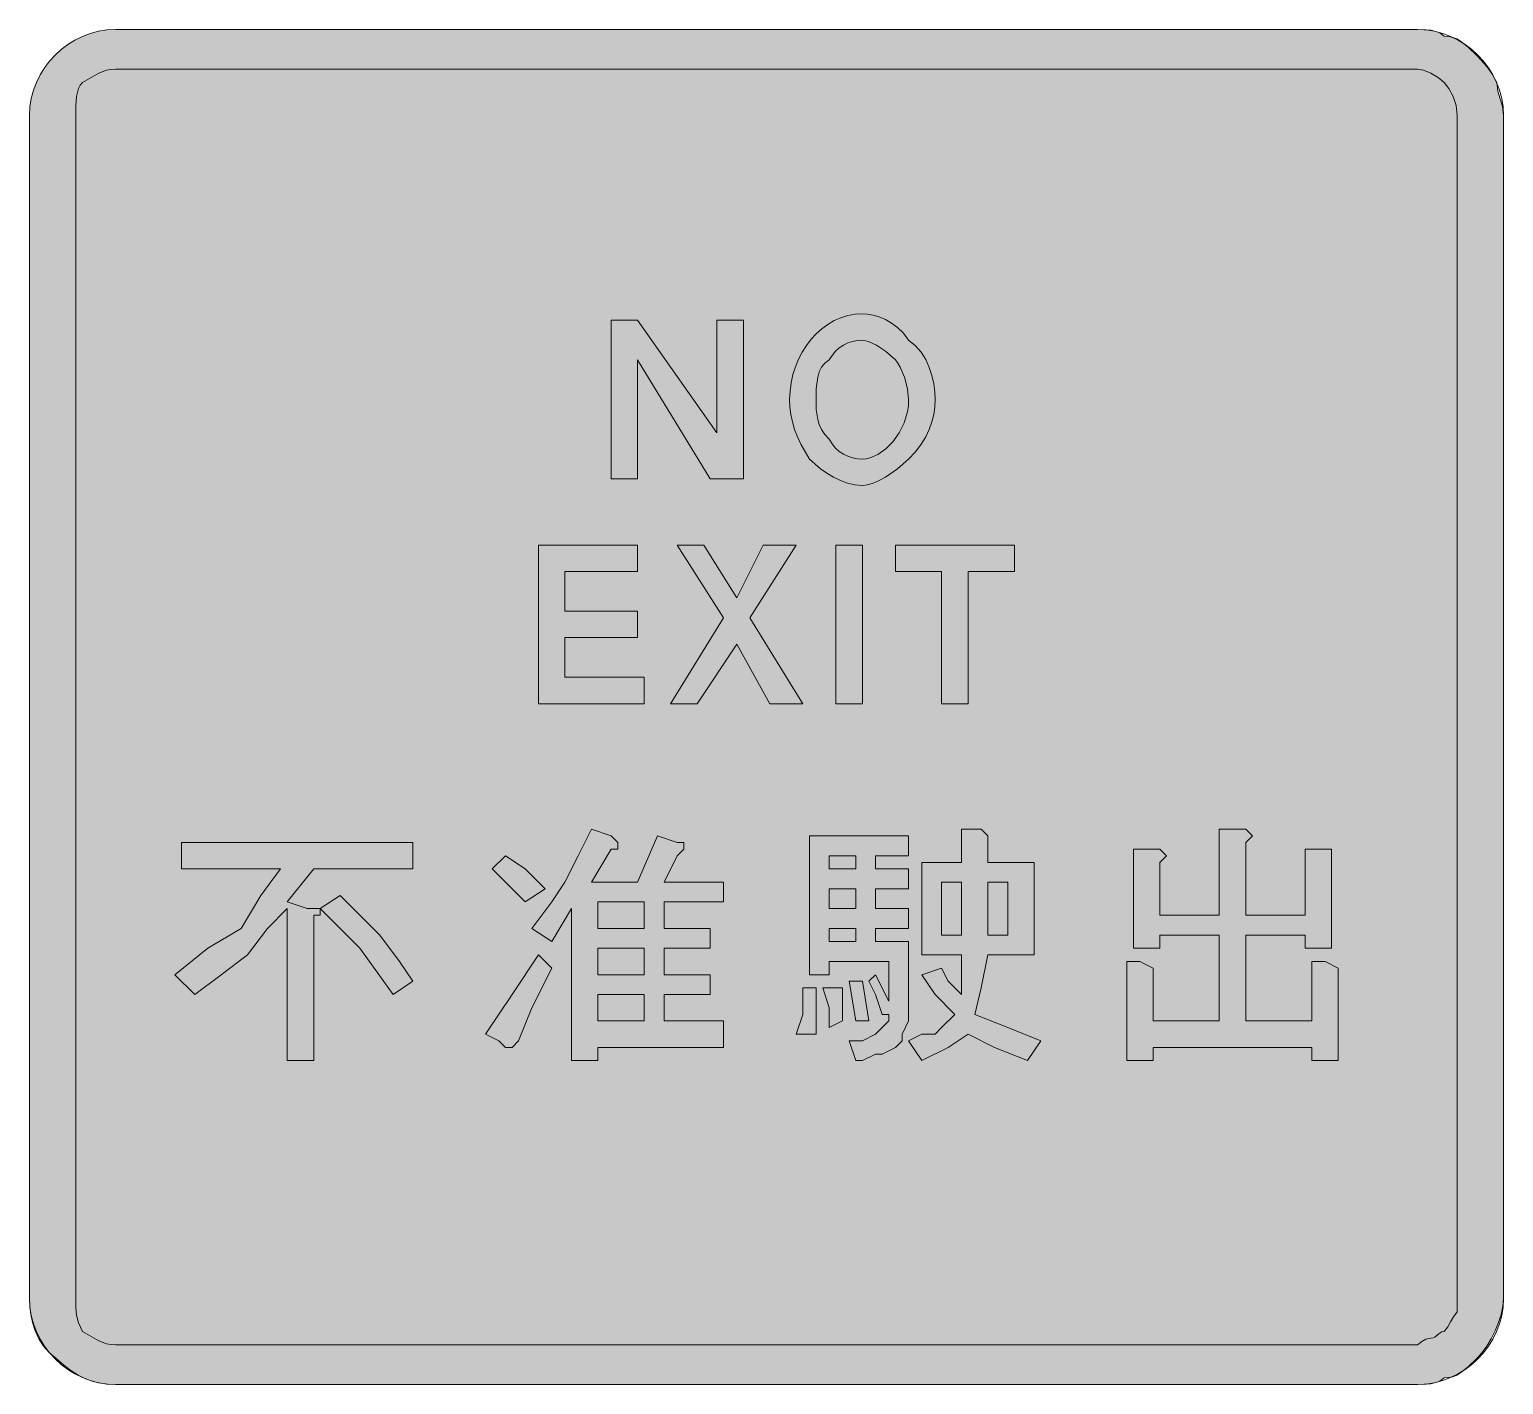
# Model space of a CAD drawing. Header units: metres. Extents: x 151 to 418, y 12 to 258.
import ezdxf

# ---------------------------------------------------------------- set-up
doc = ezdxf.new("R2010")
doc.units = ezdxf.units.M
for name, color, linetype, true_color in [('FILL_BLUE_0000FF', 7, 'Continuous', 0x0000ff), ('FILL_WHITE_FFFFFF', 7, 'Continuous', 0xffffff), ('STROKE_BLUE_0000FF', 7, 'Continuous', 0x0000ff)]:
    doc.layers.add(name, color=color, linetype=linetype, true_color=true_color)

msp = doc.modelspace()

# ---------------------------------------------------------------- hatches: boundary and pattern name
at = {"layer": 'FILL_BLUE_0000FF', "true_color": 0x0000ff}
h = msp.add_hatch(color=7, dxfattribs=at)
h.dxf.hatch_style = 1
h.paths.add_polyline_path([(402.69, 250.8), (403.78, 250.59), (405.09, 250.05), (406.4, 249.28), (407.49, 248.4), (408.37, 247.29), (409.14, 245.85), (409.68, 244.18), (409.89, 242.4), (409.89, 27.6), (409.89, 25.2), (409.18, 24.3), (408.69, 23.4), (408.2, 22.5), (407.49, 21.6), (407.09, 21.55), (406.78, 21.41), (406.29, 21), (405.8, 20.59), (405.49, 20.45), (405.09, 20.4), (404.21, 20.21), (403.44, 19.8), (402.69, 19.2), (166.29, 19.2), (165.44, 19.25), (164.68, 19.41), (163.29, 19.95), (160.29, 21.6), (159.6, 23.21), (159.24, 24.6), (159.11, 25.99), (159.09, 27.6), (159.09, 242.4), (159.11, 244.18), (159.24, 245.85), (159.6, 247.29), (159.89, 247.9), (160.29, 248.4), (163.29, 250.05), (164.68, 250.59), (165.44, 250.75), (166.29, 250.8), (402.69, 250.8)])
at = {"layer": 'FILL_WHITE_FFFFFF', "true_color": 0xffffff}
h = msp.add_hatch(color=7, dxfattribs=at)
h.dxf.hatch_style = 1
h.paths.add_polyline_path([(402.69, 258), (405.09, 257.85), (406.4, 257.49), (406.99, 257.2), (407.49, 256.8), (408.34, 256.74), (409.1, 256.57), (409.81, 256.29), (410.49, 255.9), (411.88, 254.77), (413.49, 253.2), (415.29, 251.25), (416.19, 249.99), (417.09, 248.4), (417.28, 246.79), (417.69, 245.4), (418.1, 244.01), (418.29, 242.4), (418.29, 27.6), (418.18, 26.2), (417.88, 24.73), (417.4, 23.23), (416.79, 21.75), (416.06, 20.32), (415.25, 18.99), (414.39, 17.81), (413.49, 16.8), (411.88, 15.22), (410.49, 14.1), (409.81, 13.71), (409.1, 13.42), (408.34, 13.26), (407.49, 13.2), (406.99, 12.8), (406.4, 12.51), (405.09, 12.15), (402.69, 12), (166.29, 12), (164.94, 12.06), (163.59, 12.24), (162.24, 12.57), (160.89, 13.05), (159.54, 13.7), (158.19, 14.53), (156.84, 15.56), (155.49, 16.8), (154.25, 17.81), (153.22, 18.99), (152.39, 20.32), (151.74, 21.75), (151.26, 23.23), (150.93, 24.73), (150.75, 26.2), (150.69, 27.6), (150.69, 242.4), (150.77, 243.96), (151.02, 245.48), (151.41, 246.96), (151.95, 248.38), (152.62, 249.74), (153.41, 251.03), (154.32, 252.23), (155.34, 253.35), (156.46, 254.37), (157.66, 255.28), (158.95, 256.07), (160.31, 256.74), (161.73, 257.28), (163.21, 257.67), (164.73, 257.92), (166.29, 258), (402.69, 258)])
h = msp.add_hatch(color=7, dxfattribs=at)
h.dxf.hatch_style = 1
h.paths.add_polyline_path([(303.88, 206.16), (304.97, 205.83), (306.09, 205.35), (307.21, 204.7), (308.3, 203.87), (309.34, 202.84), (310.29, 201.6), (311.53, 200.59), (312.56, 199.41), (313.39, 198.08), (314.04, 196.65), (314.52, 195.17), (314.85, 193.67), (315.03, 192.2), (315.09, 190.8), (315.03, 189.45), (314.85, 188.1), (314.52, 186.75), (314.04, 185.4), (313.39, 184.05), (312.56, 182.7), (311.53, 181.35), (310.29, 180), (308.3, 178.24), (306.09, 176.7), (304.97, 176.09), (303.88, 175.61), (302.84, 175.31), (301.89, 175.2), (300.54, 175.31), (299.21, 175.61), (297.9, 176.09), (296.64, 176.7), (295.43, 177.43), (294.3, 178.24), (292.29, 180), (290.71, 182.7), (290.1, 184.05), (289.59, 185.4), (289.2, 186.75), (288.91, 188.1), (288.75, 189.45), (288.69, 190.8), (288.76, 192.36), (288.96, 193.88), (289.29, 195.36), (289.74, 196.78), (290.3, 198.14), (290.97, 199.43), (291.73, 200.63), (292.59, 201.75), (293.53, 202.77), (294.55, 203.68), (295.64, 204.47), (296.79, 205.14), (298, 205.68), (299.26, 206.07), (300.56, 206.32), (301.89, 206.4), (302.84, 206.34), (303.88, 206.16)])
h.paths.add_polyline_path([(300.11, 201.37), (299.25, 201.09), (298.44, 200.7), (297.68, 200.19), (297, 199.57), (296.39, 198.84), (295.89, 198), (295.1, 197.44), (294.5, 196.71), (294.08, 195.83), (293.79, 194.85), (293.53, 192.77), (293.49, 190.8), (293.53, 189), (293.79, 187.2), (294.08, 186.3), (294.5, 185.4), (295.1, 184.5), (295.89, 183.6), (296.39, 182.76), (297, 182.02), (297.68, 181.41), (298.44, 180.9), (299.25, 180.51), (300.11, 180.22), (300.99, 180.06), (301.89, 180), (302.58, 180.06), (303.28, 180.22), (304.72, 180.84), (306.13, 181.84), (307.44, 183.15), (308.58, 184.75), (309.48, 186.58), (310.08, 188.61), (310.24, 189.69), (310.29, 190.8), (310.08, 192.77), (309.54, 194.85), (308.77, 196.71), (308.34, 197.44), (307.89, 198), (306.11, 199.57), (304.44, 200.7), (303, 201.37), (301.89, 201.6), (300.99, 201.54), (300.11, 201.37)], flags=16)
h = msp.add_hatch(color=7, dxfattribs=at)
h.dxf.hatch_style = 1
h.paths.add_polyline_path([(274.29, 176.4), (261.09, 198), (261.09, 176.4), (256.29, 176.4), (256.29, 205.2), (261.09, 205.2), (275.49, 184.8), (275.49, 205.2), (280.29, 205.2), (280.29, 176.4), (274.29, 176.4)])
h = msp.add_hatch(color=7, dxfattribs=at)
h.dxf.hatch_style = 1
h.paths.add_polyline_path([(243.09, 164.4), (261.09, 164.4), (261.09, 159.6), (247.89, 159.6), (247.89, 152.4), (261.09, 152.4), (261.09, 147.6), (247.89, 147.6), (247.89, 140.4), (262.29, 140.4), (262.29, 135.6), (243.09, 135.6), (243.09, 164.4)])
h = msp.add_hatch(color=7, dxfattribs=at)
h.dxf.hatch_style = 1
h.paths.add_polyline_path([(291.09, 135.6), (285.09, 135.6), (279.09, 146.4), (271.89, 135.6), (267.09, 135.6), (276.69, 151.2), (268.29, 164.4), (273.09, 164.4), (279.09, 154.8), (283.89, 164.4), (289.89, 164.4), (281.49, 151.2), (291.09, 135.6)])
h = msp.add_hatch(color=7, dxfattribs=at)
h.dxf.hatch_style = 1
h.paths.add_polyline_path([(301.89, 164.4), (301.89, 135.6), (297.09, 135.6), (297.09, 164.4), (301.89, 164.4)])
h = msp.add_hatch(color=7, dxfattribs=at)
h.dxf.hatch_style = 1
h.paths.add_polyline_path([(316.29, 135.6), (316.29, 159.6), (307.89, 159.6), (307.89, 164.4), (329.49, 164.4), (329.49, 159.6), (321.09, 159.6), (321.09, 135.6), (316.29, 135.6)])
h = msp.add_hatch(color=7, dxfattribs=at)
h.dxf.hatch_style = 1
h.paths.add_polyline_path([(252.69, 112.8), (256.29, 111.6), (257.49, 110.4), (257.49, 109.2), (256.29, 109.2), (252.69, 103.2), (261.09, 103.2), (264.69, 111.6), (268.29, 110.4), (269.49, 110.4), (269.49, 109.2), (268.29, 108), (265.89, 103.2), (276.69, 103.2), (276.69, 99.6), (265.89, 99.6), (265.89, 94.8), (274.29, 94.8), (274.29, 91.2), (265.89, 91.2), (265.89, 86.4), (274.29, 86.4), (274.29, 82.8), (265.89, 82.8), (265.89, 78), (276.69, 78), (276.69, 73.2), (253.89, 73.2), (253.89, 70.8), (249.09, 70.8), (249.09, 98.4), (245.49, 92.4), (241.89, 94.8), (245.49, 99.6), (247.89, 103.2), (250.29, 108), (252.69, 112.8)])
h.paths.add_polyline_path([(253.89, 86.4), (262.29, 86.4), (262.29, 91.2), (253.89, 91.2), (253.89, 86.4)], flags=16)
h.paths.add_polyline_path([(253.89, 99.6), (253.89, 94.8), (262.29, 94.8), (262.29, 99.6), (253.89, 99.6)], flags=16)
h.paths.add_polyline_path([(262.29, 82.8), (253.89, 82.8), (253.89, 78), (262.29, 78), (262.29, 82.8)], flags=16)
h = msp.add_hatch(color=7, dxfattribs=at)
h.dxf.hatch_style = 1
h.paths.add_polyline_path([(324.69, 110.4), (324.69, 106.8), (333.09, 106.8), (333.09, 90), (324.69, 90), (323.49, 84), (322.29, 79.2), (328.29, 76.8), (334.29, 74.4), (331.89, 70.8), (325.89, 73.2), (321.09, 75.6), (317.49, 73.2), (312.69, 70.8), (310.29, 74.4), (312.69, 75.6), (315.09, 75.6), (316.29, 76.8), (318.69, 79.2), (315.09, 82.8), (312.69, 86.4), (316.29, 87.6), (317.49, 85.2), (319.89, 82.8), (319.89, 90), (312.69, 90), (312.69, 106.8), (319.89, 106.8), (319.89, 112.8), (323.49, 112.8), (324.69, 111.6), (324.69, 110.4)])
h.paths.add_polyline_path([(316.29, 103.2), (316.29, 93.6), (319.89, 93.6), (319.89, 103.2), (316.29, 103.2)], flags=16)
h.paths.add_polyline_path([(328.29, 103.2), (324.69, 103.2), (324.69, 93.6), (328.29, 93.6), (328.29, 103.2)], flags=16)
h = msp.add_hatch(color=7, dxfattribs=at)
h.dxf.hatch_style = 1
h.paths.add_polyline_path([(355.89, 109.2), (357.09, 108), (355.89, 106.8), (355.89, 97.2), (366.69, 97.2), (366.69, 112.8), (370.29, 112.8), (371.49, 112.8), (372.69, 111.6), (371.49, 110.4), (371.49, 97.2), (382.29, 97.2), (382.29, 109.2), (384.69, 109.2), (387.09, 109.2), (387.09, 108), (387.09, 91.2), (382.29, 91.2), (382.29, 93.6), (371.49, 93.6), (371.49, 78), (383.49, 78), (383.49, 88.8), (385.89, 88.8), (388.29, 87.6), (388.29, 86.4), (388.29, 70.8), (383.49, 70.8), (383.49, 73.2), (354.69, 73.2), (354.69, 70.8), (349.89, 70.8), (349.89, 88.8), (352.29, 88.8), (354.69, 87.6), (354.69, 86.4), (354.69, 78), (366.69, 78), (366.69, 93.6), (355.89, 93.6), (355.89, 91.2), (351.09, 91.2), (351.09, 109.2), (353.49, 109.2), (355.89, 109.2)])
h = msp.add_hatch(color=7, dxfattribs=at)
h.dxf.hatch_style = 1
h.paths.add_polyline_path([(220.29, 110.4), (220.29, 105.6), (202.29, 105.6), (197.49, 99.6), (201.09, 98.4), (202.29, 98.4), (203.49, 98.4), (203.49, 97.2), (202.29, 97.2), (202.29, 70.8), (197.49, 70.8), (197.49, 98.4), (193.89, 94.8), (190.29, 90), (185.49, 86.4), (180.69, 82.8), (177.09, 86.4), (183.09, 91.2), (189.09, 94.8), (192.69, 100.8), (196.29, 105.6), (178.29, 105.6), (178.29, 110.4), (220.29, 110.4)])
h = msp.add_hatch(color=7, dxfattribs=at)
h.dxf.hatch_style = 1
h.paths.add_polyline_path([(304.29, 105.6), (310.29, 105.6), (310.29, 102), (304.29, 102), (304.29, 98.4), (310.29, 98.4), (310.29, 94.8), (304.29, 94.8), (304.29, 92.4), (310.29, 92.4), (310.29, 82.8), (310.29, 80.4), (310.29, 78), (309.09, 75.6), (309.09, 74.4), (307.89, 73.2), (305.49, 72), (304.29, 72), (301.89, 70.8), (300.69, 70.8), (299.49, 74.4), (301.89, 74.4), (304.29, 75.6), (305.49, 76.8), (306.69, 78), (306.69, 79.2), (305.49, 79.2), (304.29, 82.8), (303.09, 85.2), (304.29, 86.4), (306.69, 81.6), (306.69, 88.8), (295.89, 88.8), (295.89, 86.4), (292.29, 86.4), (292.29, 111.6), (310.29, 111.6), (310.29, 108), (304.29, 108), (304.29, 105.6)])
h.paths.add_polyline_path([(295.89, 105.6), (300.69, 105.6), (300.69, 108), (295.89, 108), (295.89, 105.6)], flags=16)
h.paths.add_polyline_path([(295.89, 102), (295.89, 98.4), (300.69, 98.4), (300.69, 102), (295.89, 102)], flags=16)
h.paths.add_polyline_path([(300.69, 94.8), (295.89, 94.8), (295.89, 92.4), (300.69, 92.4), (300.69, 94.8)], flags=16)
h = msp.add_hatch(color=7, dxfattribs=at)
h.dxf.hatch_style = 1
h.paths.add_polyline_path([(238.29, 102), (234.69, 105.6), (237.09, 108), (240.69, 105.6), (244.29, 102), (240.69, 99.6), (238.29, 102)])
h = msp.add_hatch(color=7, dxfattribs=at)
h.dxf.hatch_style = 1
h.paths.add_polyline_path([(210.69, 91.2), (203.49, 98.4), (207.09, 100.8), (210.69, 97.2), (214.29, 93.6), (217.89, 88.8), (220.29, 85.2), (216.69, 82.8), (210.69, 91.2)])
h = msp.add_hatch(color=7, dxfattribs=at)
h.dxf.hatch_style = 1
h.paths.add_polyline_path([(238.29, 82.8), (243.09, 90), (245.49, 87.6), (241.89, 80.4), (239.49, 74.4), (238.29, 73.2), (237.09, 73.2), (235.89, 74.4), (233.49, 75.6), (238.29, 82.8)])
h = msp.add_hatch(color=7, dxfattribs=at)
h.dxf.hatch_style = 1
h.paths.add_polyline_path([(293.49, 75.6), (289.89, 75.6), (291.09, 79.2), (291.09, 84), (293.49, 84), (293.49, 75.6)])
h = msp.add_hatch(color=7, dxfattribs=at)
h.dxf.hatch_style = 1
h.paths.add_polyline_path([(298.29, 78), (295.89, 76.8), (295.89, 80.4), (294.69, 84), (298.29, 84), (298.29, 78)])
h = msp.add_hatch(color=7, dxfattribs=at)
h.dxf.hatch_style = 1
h.paths.add_polyline_path([(303.09, 78), (300.69, 78), (299.49, 85.2), (301.89, 85.2), (303.09, 78)])

# ---------------------------------------------------------------- linework, layer by layer
at = {"layer": 'FILL_BLUE_0000FF', "lineweight": 0, "true_color": 0x0000ff}
msp.add_lwpolyline([(402.69, 250.8), (403.78, 250.59), (405.09, 250.05), (406.4, 249.28), (407.49, 248.4), (408.37, 247.29), (409.14, 245.85), (409.68, 244.18), (409.89, 242.4), (409.89, 27.6), (409.89, 25.2), (409.18, 24.3), (408.69, 23.4), (408.2, 22.5), (407.49, 21.6), (407.09, 21.55), (406.78, 21.41), (406.29, 21), (405.8, 20.59), (405.49, 20.45), (405.09, 20.4), (404.21, 20.21), (403.44, 19.8), (402.69, 19.2), (166.29, 19.2), (165.44, 19.25), (164.68, 19.41), (163.29, 19.95), (160.29, 21.6), (159.6, 23.21), (159.24, 24.6), (159.11, 25.99), (159.09, 27.6), (159.09, 242.4), (159.11, 244.18), (159.24, 245.85), (159.6, 247.29), (159.89, 247.9), (160.29, 248.4), (163.29, 250.05), (164.68, 250.59), (165.44, 250.75), (166.29, 250.8)], close=True, dxfattribs=at)
at = {"layer": 'FILL_WHITE_FFFFFF', "lineweight": 0, "true_color": 0xffffff}
for points in [[(402.69, 258), (405.09, 257.85), (406.4, 257.49), (406.99, 257.2), (407.49, 256.8), (408.34, 256.74), (409.1, 256.57), (409.81, 256.29), (410.49, 255.9), (411.88, 254.77), (413.49, 253.2), (415.29, 251.25), (416.19, 249.99), (417.09, 248.4), (417.28, 246.79), (417.69, 245.4), (418.1, 244.01), (418.29, 242.4), (418.29, 27.6), (418.18, 26.2), (417.88, 24.73), (417.4, 23.23), (416.79, 21.75), (416.06, 20.32), (415.25, 18.99), (414.39, 17.81), (413.49, 16.8), (411.88, 15.22), (410.49, 14.1), (409.81, 13.71), (409.1, 13.42), (408.34, 13.26), (407.49, 13.2), (406.99, 12.8), (406.4, 12.51), (405.09, 12.15), (402.69, 12), (166.29, 12), (164.94, 12.06), (163.59, 12.24), (162.24, 12.57), (160.89, 13.05), (159.54, 13.7), (158.19, 14.53), (156.84, 15.56), (155.49, 16.8), (154.25, 17.81), (153.22, 18.99), (152.39, 20.32), (151.74, 21.75), (151.26, 23.23), (150.93, 24.73), (150.75, 26.2), (150.69, 27.6), (150.69, 242.4), (150.77, 243.96), (151.02, 245.48), (151.41, 246.96), (151.95, 248.38), (152.62, 249.74), (153.41, 251.03), (154.32, 252.23), (155.34, 253.35), (156.46, 254.37), (157.66, 255.28), (158.95, 256.07), (160.31, 256.74), (161.73, 257.28), (163.21, 257.67), (164.73, 257.92), (166.29, 258)], [(303.88, 206.16), (304.97, 205.83), (306.09, 205.35), (307.21, 204.7), (308.3, 203.87), (309.34, 202.84), (310.29, 201.6), (311.53, 200.59), (312.56, 199.41), (313.39, 198.08), (314.04, 196.65), (314.52, 195.17), (314.85, 193.67), (315.03, 192.2), (315.09, 190.8), (315.03, 189.45), (314.85, 188.1), (314.52, 186.75), (314.04, 185.4), (313.39, 184.05), (312.56, 182.7), (311.53, 181.35), (310.29, 180), (308.3, 178.24), (306.09, 176.7), (304.97, 176.09), (303.88, 175.61), (302.84, 175.31), (301.89, 175.2), (300.54, 175.31), (299.21, 175.61), (297.9, 176.09), (296.64, 176.7), (295.43, 177.43), (294.3, 178.24), (292.29, 180), (290.71, 182.7), (290.1, 184.05), (289.59, 185.4), (289.2, 186.75), (288.91, 188.1), (288.75, 189.45), (288.69, 190.8), (288.76, 192.36), (288.96, 193.88), (289.29, 195.36), (289.74, 196.78), (290.3, 198.14), (290.97, 199.43), (291.73, 200.63), (292.59, 201.75), (293.53, 202.77), (294.55, 203.68), (295.64, 204.47), (296.79, 205.14), (298, 205.68), (299.26, 206.07), (300.56, 206.32), (301.89, 206.4), (302.84, 206.34)], [(274.29, 176.4), (261.09, 198), (261.09, 176.4), (256.29, 176.4), (256.29, 205.2), (261.09, 205.2), (275.49, 184.8), (275.49, 205.2), (280.29, 205.2), (280.29, 176.4)], [(300.11, 201.37), (299.25, 201.09), (298.44, 200.7), (297.68, 200.19), (297, 199.57), (296.39, 198.84), (295.89, 198), (295.1, 197.44), (294.5, 196.71), (294.08, 195.83), (293.79, 194.85), (293.53, 192.77), (293.49, 190.8), (293.53, 189), (293.79, 187.2), (294.08, 186.3), (294.5, 185.4), (295.1, 184.5), (295.89, 183.6), (296.39, 182.76), (297, 182.02), (297.68, 181.41), (298.44, 180.9), (299.25, 180.51), (300.11, 180.22), (300.99, 180.06), (301.89, 180), (302.58, 180.06), (303.28, 180.22), (304.72, 180.84), (306.13, 181.84), (307.44, 183.15), (308.58, 184.75), (309.48, 186.58), (310.08, 188.61), (310.24, 189.69), (310.29, 190.8), (310.08, 192.77), (309.54, 194.85), (308.77, 196.71), (308.34, 197.44), (307.89, 198), (306.11, 199.57), (304.44, 200.7), (303, 201.37), (301.89, 201.6), (300.99, 201.54)], [(243.09, 164.4), (261.09, 164.4), (261.09, 159.6), (247.89, 159.6), (247.89, 152.4), (261.09, 152.4), (261.09, 147.6), (247.89, 147.6), (247.89, 140.4), (262.29, 140.4), (262.29, 135.6), (243.09, 135.6)], [(291.09, 135.6), (285.09, 135.6), (279.09, 146.4), (271.89, 135.6), (267.09, 135.6), (276.69, 151.2), (268.29, 164.4), (273.09, 164.4), (279.09, 154.8), (283.89, 164.4), (289.89, 164.4), (281.49, 151.2)], [(301.89, 164.4), (301.89, 135.6), (297.09, 135.6), (297.09, 164.4)], [(316.29, 135.6), (316.29, 159.6), (307.89, 159.6), (307.89, 164.4), (329.49, 164.4), (329.49, 159.6), (321.09, 159.6), (321.09, 135.6)], [(252.69, 112.8), (256.29, 111.6), (257.49, 110.4), (257.49, 109.2), (256.29, 109.2), (252.69, 103.2), (261.09, 103.2), (264.69, 111.6), (268.29, 110.4), (269.49, 110.4), (269.49, 109.2), (268.29, 108), (265.89, 103.2), (276.69, 103.2), (276.69, 99.6), (265.89, 99.6), (265.89, 94.8), (274.29, 94.8), (274.29, 91.2), (265.89, 91.2), (265.89, 86.4), (274.29, 86.4), (274.29, 82.8), (265.89, 82.8), (265.89, 78), (276.69, 78), (276.69, 73.2), (253.89, 73.2), (253.89, 70.8), (249.09, 70.8), (249.09, 98.4), (245.49, 92.4), (241.89, 94.8), (245.49, 99.6), (247.89, 103.2), (250.29, 108)], [(324.69, 110.4), (324.69, 106.8), (333.09, 106.8), (333.09, 90), (324.69, 90), (323.49, 84), (322.29, 79.2), (328.29, 76.8), (334.29, 74.4), (331.89, 70.8), (325.89, 73.2), (321.09, 75.6), (317.49, 73.2), (312.69, 70.8), (310.29, 74.4), (312.69, 75.6), (315.09, 75.6), (316.29, 76.8), (318.69, 79.2), (315.09, 82.8), (312.69, 86.4), (316.29, 87.6), (317.49, 85.2), (319.89, 82.8), (319.89, 90), (312.69, 90), (312.69, 106.8), (319.89, 106.8), (319.89, 112.8), (323.49, 112.8), (324.69, 111.6)], [(355.89, 109.2), (357.09, 108), (355.89, 106.8), (355.89, 97.2), (366.69, 97.2), (366.69, 112.8), (370.29, 112.8), (371.49, 112.8), (372.69, 111.6), (371.49, 110.4), (371.49, 97.2), (382.29, 97.2), (382.29, 109.2), (384.69, 109.2), (387.09, 109.2), (387.09, 108), (387.09, 91.2), (382.29, 91.2), (382.29, 93.6), (371.49, 93.6), (371.49, 78), (383.49, 78), (383.49, 88.8), (385.89, 88.8), (388.29, 87.6), (388.29, 86.4), (388.29, 70.8), (383.49, 70.8), (383.49, 73.2), (354.69, 73.2), (354.69, 70.8), (349.89, 70.8), (349.89, 88.8), (352.29, 88.8), (354.69, 87.6), (354.69, 86.4), (354.69, 78), (366.69, 78), (366.69, 93.6), (355.89, 93.6), (355.89, 91.2), (351.09, 91.2), (351.09, 109.2), (353.49, 109.2)], [(220.29, 110.4), (220.29, 105.6), (202.29, 105.6), (197.49, 99.6), (201.09, 98.4), (202.29, 98.4), (203.49, 98.4), (203.49, 97.2), (202.29, 97.2), (202.29, 70.8), (197.49, 70.8), (197.49, 98.4), (193.89, 94.8), (190.29, 90), (185.49, 86.4), (180.69, 82.8), (177.09, 86.4), (183.09, 91.2), (189.09, 94.8), (192.69, 100.8), (196.29, 105.6), (178.29, 105.6), (178.29, 110.4)], [(304.29, 105.6), (310.29, 105.6), (310.29, 102), (304.29, 102), (304.29, 98.4), (310.29, 98.4), (310.29, 94.8), (304.29, 94.8), (304.29, 92.4), (310.29, 92.4), (310.29, 82.8), (310.29, 80.4), (310.29, 78), (309.09, 75.6), (309.09, 74.4), (307.89, 73.2), (305.49, 72), (304.29, 72), (301.89, 70.8), (300.69, 70.8), (299.49, 74.4), (301.89, 74.4), (304.29, 75.6), (305.49, 76.8), (306.69, 78), (306.69, 79.2), (305.49, 79.2), (304.29, 82.8), (303.09, 85.2), (304.29, 86.4), (306.69, 81.6), (306.69, 88.8), (295.89, 88.8), (295.89, 86.4), (292.29, 86.4), (292.29, 111.6), (310.29, 111.6), (310.29, 108), (304.29, 108)], [(238.29, 102), (234.69, 105.6), (237.09, 108), (240.69, 105.6), (244.29, 102), (240.69, 99.6)], [(295.89, 105.6), (300.69, 105.6), (300.69, 108), (295.89, 108)], [(295.89, 102), (295.89, 98.4), (300.69, 98.4), (300.69, 102)], [(316.29, 103.2), (316.29, 93.6), (319.89, 93.6), (319.89, 103.2)], [(328.29, 103.2), (324.69, 103.2), (324.69, 93.6), (328.29, 93.6)], [(210.69, 91.2), (203.49, 98.4), (207.09, 100.8), (210.69, 97.2), (214.29, 93.6), (217.89, 88.8), (220.29, 85.2), (216.69, 82.8)], [(253.89, 99.6), (253.89, 94.8), (262.29, 94.8), (262.29, 99.6)], [(300.69, 94.8), (295.89, 94.8), (295.89, 92.4), (300.69, 92.4)], [(253.89, 86.4), (262.29, 86.4), (262.29, 91.2), (253.89, 91.2)], [(238.29, 82.8), (243.09, 90), (245.49, 87.6), (241.89, 80.4), (239.49, 74.4), (238.29, 73.2), (237.09, 73.2), (235.89, 74.4), (233.49, 75.6)], [(293.49, 75.6), (289.89, 75.6), (291.09, 79.2), (291.09, 84), (293.49, 84)], [(298.29, 78), (295.89, 76.8), (295.89, 80.4), (294.69, 84), (298.29, 84)], [(303.09, 78), (300.69, 78), (299.49, 85.2), (301.89, 85.2)], [(262.29, 82.8), (253.89, 82.8), (253.89, 78), (262.29, 78)]]:
    msp.add_lwpolyline(points, close=True, dxfattribs=at)
at = {"layer": 'STROKE_BLUE_0000FF', "lineweight": 0, "true_color": 0x0000ff}
msp.add_lwpolyline([(402.69, 258), (404.25, 257.92), (405.77, 257.67), (407.25, 257.28), (408.67, 256.74), (410.03, 256.07), (411.32, 255.28), (412.52, 254.37), (413.64, 253.35), (414.66, 252.23), (415.57, 251.03), (416.36, 249.74), (417.03, 248.38), (417.57, 246.96), (417.96, 245.48), (418.21, 243.96), (418.29, 242.4), (418.29, 27.6), (418.21, 26.04), (417.96, 24.52), (417.57, 23.04), (417.03, 21.62), (416.36, 20.26), (415.57, 18.97), (414.66, 17.77), (413.64, 16.65), (412.52, 15.63), (411.32, 14.72), (410.03, 13.93), (408.67, 13.26), (407.25, 12.72), (405.77, 12.33), (404.25, 12.08), (402.69, 12), (166.29, 12), (164.73, 12.08), (163.21, 12.33), (161.73, 12.72), (160.31, 13.26), (158.95, 13.93), (157.66, 14.72), (156.46, 15.63), (155.34, 16.65), (154.32, 17.77), (153.41, 18.97), (152.62, 20.26), (151.95, 21.62), (151.41, 23.04), (151.02, 24.52), (150.77, 26.04), (150.69, 27.6), (150.69, 242.4), (150.77, 243.96), (151.02, 245.48), (151.41, 246.96), (151.95, 248.38), (152.62, 249.74), (153.41, 251.03), (154.32, 252.23), (155.34, 253.35), (156.46, 254.37), (157.66, 255.28), (158.95, 256.07), (160.31, 256.74), (161.73, 257.28), (163.21, 257.67), (164.73, 257.92), (166.29, 258), (402.69, 258)], dxfattribs=at)

doc.saveas('drawing.dxf')
